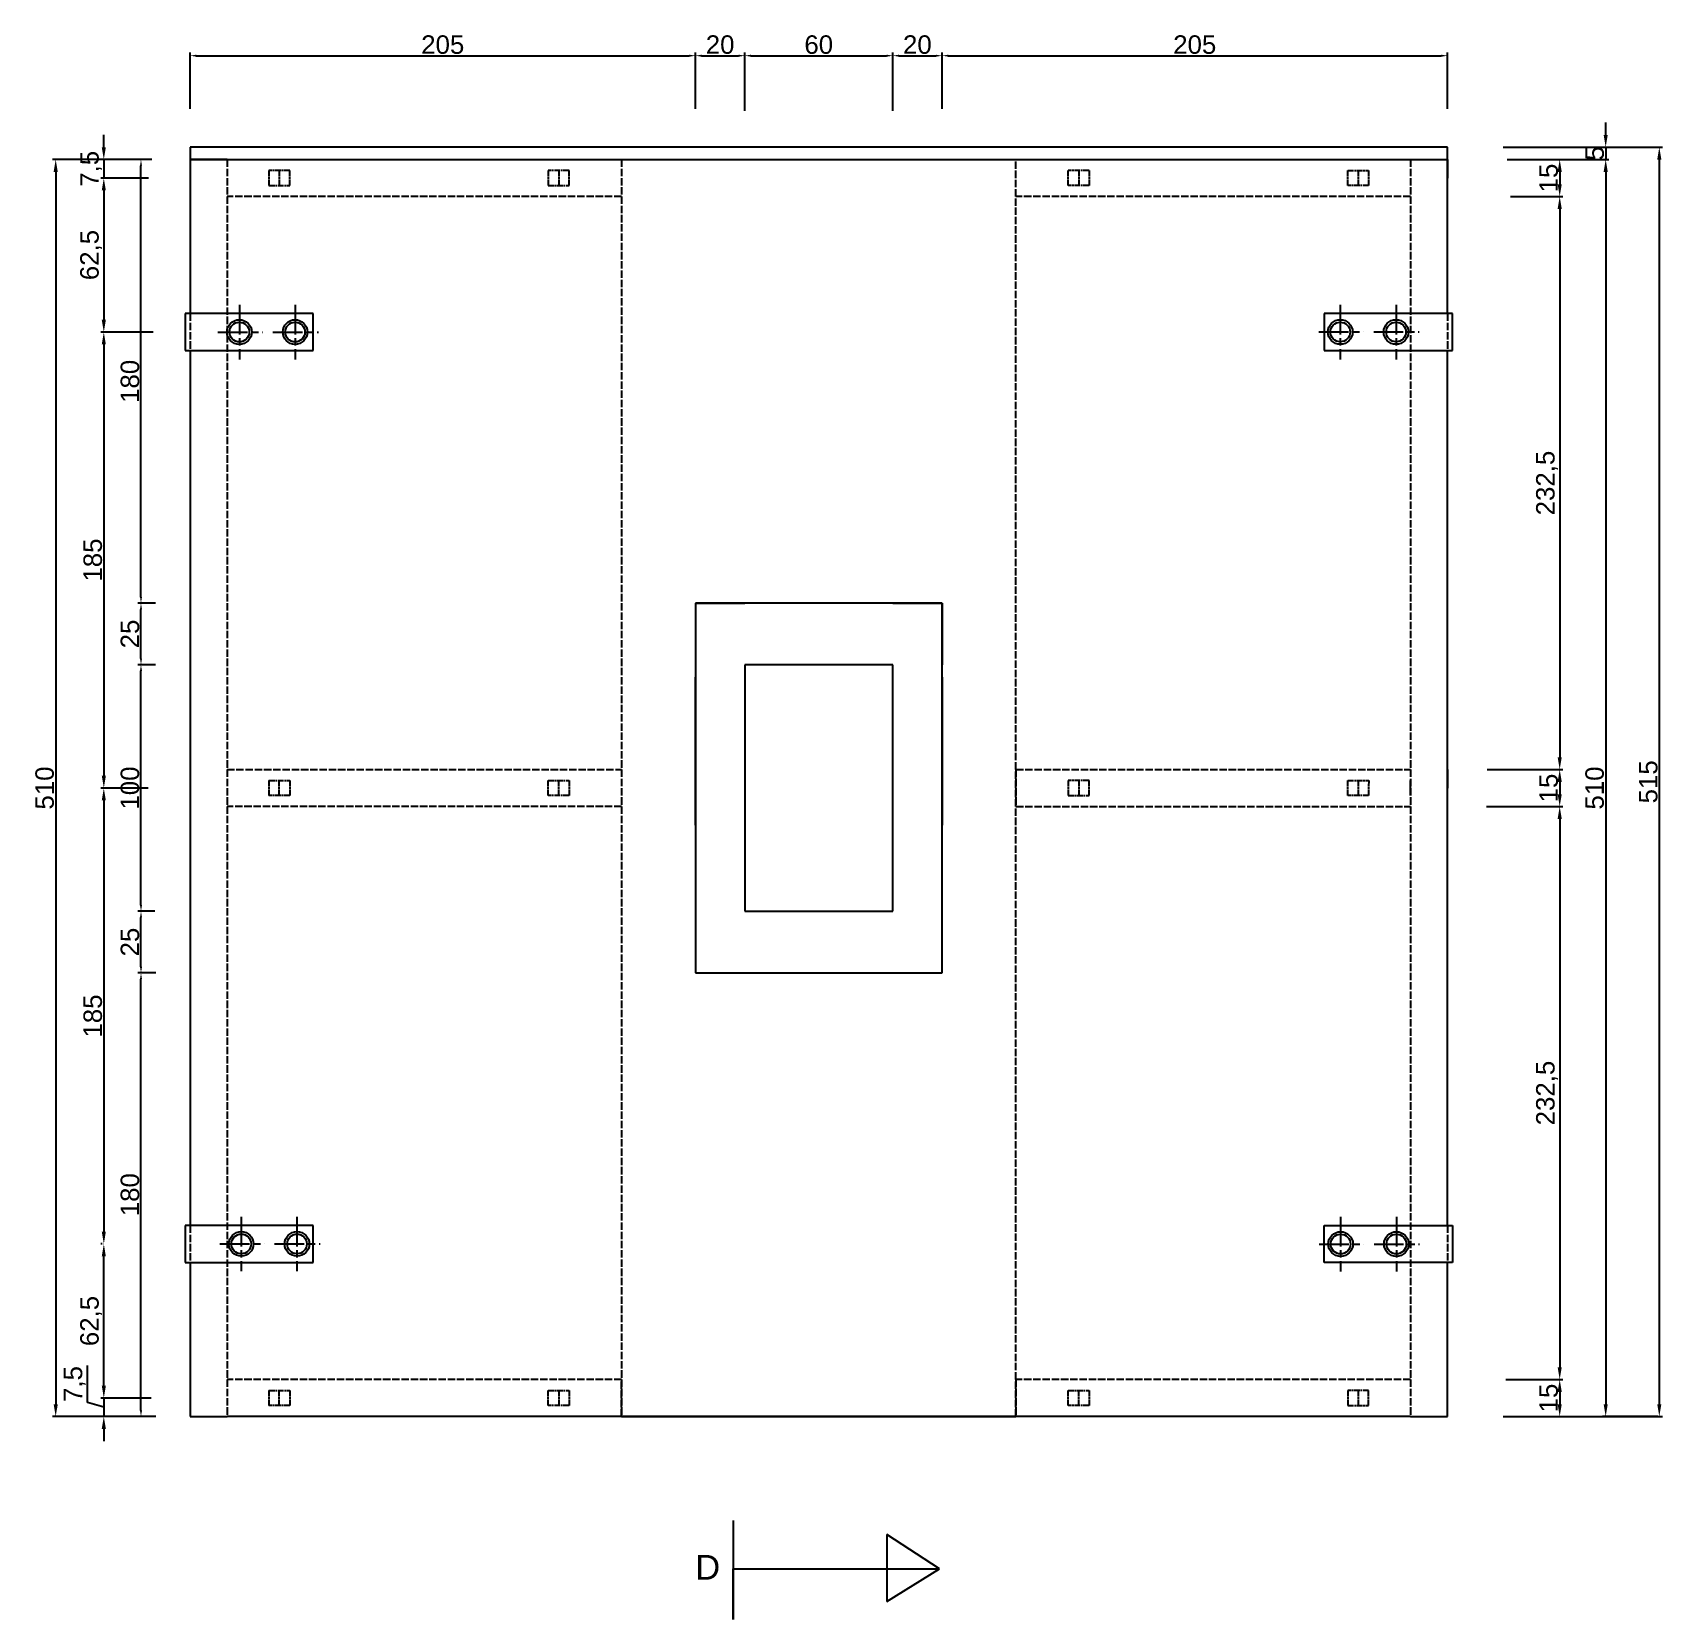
# Model space of a CAD drawing. Header units: millimetres. Extents: x -848 to 862, y -872 to 861.
# Drawn here: x 201 to 862, y -872 to -228 of the extents above; entities that cross this region are included whole.
import ezdxf

# ---------------------------------------------------------------- set-up
doc = ezdxf.new("R2010")
doc.units = ezdxf.units.MM
doc.linetypes.add('ACAD_ISO02W100', pattern=[15, 12, -3])
doc.linetypes.add('ACAD_ISO08W100', pattern=[36, 24, -3, 6, -3])
doc.styles.get("Standard").update_dxf_attribs({"font": 'arial.ttf'})
doc.dimstyles.new('ISO-25', dxfattribs={"dimtxt": 2.5, "dimasz": 2.5, "dimexe": 1.25, "dimexo": 0.625, "dimtad": 1, "dimtxsty": 'Standard', "dimcen": 2.5, "dimadec": 0, "dimazin": 0, "dimtfac": 1, "dimtmove": 0, "dimatfit": 3, "dimfxl": 1, "dimarcsym": 0})

# ---------------------------------------------------------------- blocks, each defined once
blk = doc.blocks.new('*D28')
at = {"color": 0, "lineweight": -2, "ltscale": 0.5, "transparency": 16777216}
for p, q in [((797.62, -275), (862.18, -275)), ((860.93, -280), (860.93, -785)), ((797.62, -790), (862.18, -790))]:
    blk.add_line(p, q, dxfattribs=at)
at = {"color": 0, "ltscale": 0.5, "transparency": 16777216}
for points in [[(860.1, -280), (861.76, -280), (860.93, -275)], [(860.1, -785), (861.76, -785), (860.93, -790)]]:
    blk.add_solid(points, dxfattribs=at)
at = {"layer": 'Defpoints', "color": 0, "ltscale": 0.5, "transparency": 16777216}
for p in [(796.99, -275), (796.99, -790), (860.93, -790)]:
    blk.add_point(p, dxfattribs=at)
at = {"color": 0, "ltscale": 0.5, "transparency": 16777216, "insert": (856.48, -532.5), "char_height": 7.5, "attachment_point": 5, "rotation": 90}
blk.add_mtext('515', dxfattribs=at)
blk = doc.blocks.new('*D29')
at = {"color": 0, "lineweight": -2, "ltscale": 0.5, "transparency": 16777216}
for p, q in [((839.18, -270), (839.18, -265)), ((797.62, -275), (840.43, -275)), ((839.18, -275), (839.18, -280)), ((799.26, -280), (840.43, -280)), ((839.18, -285), (839.18, -290))]:
    blk.add_line(p, q, dxfattribs=at)
at = {"color": 0, "ltscale": 0.5, "transparency": 16777216}
for points in [[(838.35, -270), (840.01, -270), (839.18, -275)], [(838.35, -285), (840.01, -285), (839.18, -280)]]:
    blk.add_solid(points, dxfattribs=at)
at = {"layer": 'Defpoints', "color": 0, "ltscale": 0.5, "transparency": 16777216}
for p in [(796.99, -275), (798.63, -280), (839.18, -280)]:
    blk.add_point(p, dxfattribs=at)
at = {"color": 0, "ltscale": 0.5, "transparency": 16777216, "insert": (834.74, -277.5), "char_height": 7.5, "attachment_point": 5, "rotation": 90}
blk.add_mtext('5', dxfattribs=at)
blk = doc.blocks.new('*D30')
at = {"color": 0, "lineweight": -2, "ltscale": 0.5, "transparency": 16777216}
for p, q in [((799.26, -280), (840.43, -280)), ((839.18, -285), (839.18, -785)), ((860.31, -790), (837.93, -790))]:
    blk.add_line(p, q, dxfattribs=at)
at = {"color": 0, "ltscale": 0.5, "transparency": 16777216}
for points in [[(838.35, -285), (840.01, -285), (839.18, -280)], [(838.35, -785), (840.01, -785), (839.18, -790)]]:
    blk.add_solid(points, dxfattribs=at)
at = {"layer": 'Defpoints', "color": 0, "ltscale": 0.5, "transparency": 16777216}
for p in [(798.63, -280), (839.18, -790), (860.93, -790)]:
    blk.add_point(p, dxfattribs=at)
at = {"color": 0, "ltscale": 0.5, "transparency": 16777216, "insert": (834.73, -535), "char_height": 7.5, "attachment_point": 5, "rotation": 90}
blk.add_mtext('510', dxfattribs=at)
blk = doc.blocks.new('*D31')
at = {"color": 0, "lineweight": -2, "ltscale": 0.5, "transparency": 16777216}
for p, q in [((799.26, -280), (821.78, -280)), ((820.53, -285), (820.53, -290)), ((800.57, -295), (821.78, -295))]:
    blk.add_line(p, q, dxfattribs=at)
at = {"color": 0, "ltscale": 0.5, "transparency": 16777216}
for points in [[(819.69, -285), (821.36, -285), (820.53, -280)], [(819.69, -290), (821.36, -290), (820.53, -295)]]:
    blk.add_solid(points, dxfattribs=at)
at = {"layer": 'Defpoints', "color": 0, "ltscale": 0.5, "transparency": 16777216}
for p in [(798.63, -280), (799.95, -295), (820.53, -295)]:
    blk.add_point(p, dxfattribs=at)
at = {"color": 0, "ltscale": 0.5, "transparency": 16777216, "insert": (816.07, -287.5), "char_height": 7.5, "attachment_point": 5, "rotation": 90}
blk.add_mtext('15', dxfattribs=at)
blk = doc.blocks.new('*D32')
at = {"color": 0, "lineweight": -2, "ltscale": 0.5, "transparency": 16777216}
for p, q in [((800.57, -295), (821.78, -295)), ((820.53, -300), (820.53, -522.5)), ((791.14, -527.5), (821.78, -527.5))]:
    blk.add_line(p, q, dxfattribs=at)
at = {"color": 0, "ltscale": 0.5, "transparency": 16777216}
for points in [[(819.69, -300), (821.36, -300), (820.53, -295)], [(819.69, -522.5), (821.36, -522.5), (820.53, -527.5)]]:
    blk.add_solid(points, dxfattribs=at)
at = {"layer": 'Defpoints', "color": 0, "ltscale": 0.5, "transparency": 16777216}
for p in [(799.95, -295), (790.51, -527.5), (820.53, -527.5)]:
    blk.add_point(p, dxfattribs=at)
at = {"color": 0, "ltscale": 0.5, "transparency": 16777216, "insert": (815.4, -411.25), "char_height": 7.5, "attachment_point": 5, "rotation": 90}
blk.add_mtext('232,5', dxfattribs=at)
blk = doc.blocks.new('*D33')
at = {"color": 0, "lineweight": -2, "ltscale": 0.5, "transparency": 16777216}
for p, q in [((791.14, -527.5), (821.78, -527.5)), ((820.53, -532.5), (820.53, -537.5)), ((790.77, -542.5), (821.78, -542.5))]:
    blk.add_line(p, q, dxfattribs=at)
at = {"color": 0, "ltscale": 0.5, "transparency": 16777216}
for points in [[(819.69, -532.5), (821.36, -532.5), (820.53, -527.5)], [(819.69, -537.5), (821.36, -537.5), (820.53, -542.5)]]:
    blk.add_solid(points, dxfattribs=at)
at = {"layer": 'Defpoints', "color": 0, "ltscale": 0.5, "transparency": 16777216}
for p in [(790.51, -527.5), (790.15, -542.5), (820.53, -542.5)]:
    blk.add_point(p, dxfattribs=at)
at = {"color": 0, "ltscale": 0.5, "transparency": 16777216, "insert": (816.07, -535), "char_height": 7.5, "attachment_point": 5, "rotation": 90}
blk.add_mtext('15', dxfattribs=at)
blk = doc.blocks.new('*D34')
at = {"color": 0, "lineweight": -2, "ltscale": 0.5, "transparency": 16777216}
for p, q in [((790.77, -542.5), (821.78, -542.5)), ((820.53, -547.5), (820.53, -770)), ((798.71, -775), (821.78, -775))]:
    blk.add_line(p, q, dxfattribs=at)
at = {"color": 0, "ltscale": 0.5, "transparency": 16777216}
for points in [[(819.69, -547.5), (821.36, -547.5), (820.53, -542.5)], [(819.69, -770), (821.36, -770), (820.53, -775)]]:
    blk.add_solid(points, dxfattribs=at)
at = {"layer": 'Defpoints', "color": 0, "ltscale": 0.5, "transparency": 16777216}
for p in [(790.15, -542.5), (798.08, -775), (820.53, -775)]:
    blk.add_point(p, dxfattribs=at)
at = {"color": 0, "ltscale": 0.5, "transparency": 16777216, "insert": (815.4, -658.75), "char_height": 7.5, "attachment_point": 5, "rotation": 90}
blk.add_mtext('232,5', dxfattribs=at)
blk = doc.blocks.new('*D35')
at = {"color": 0, "lineweight": -2, "ltscale": 0.5, "transparency": 16777216}
for p, q in [((798.71, -775), (821.78, -775)), ((820.53, -780), (820.53, -785)), ((800.15, -790), (821.78, -790))]:
    blk.add_line(p, q, dxfattribs=at)
at = {"color": 0, "ltscale": 0.5, "transparency": 16777216}
for points in [[(819.69, -780), (821.36, -780), (820.53, -775)], [(819.69, -785), (821.36, -785), (820.53, -790)]]:
    blk.add_solid(points, dxfattribs=at)
at = {"layer": 'Defpoints', "color": 0, "ltscale": 0.5, "transparency": 16777216}
for p in [(798.08, -775), (799.53, -790), (820.53, -790)]:
    blk.add_point(p, dxfattribs=at)
at = {"color": 0, "ltscale": 0.5, "transparency": 16777216, "insert": (816.07, -782.5), "char_height": 7.5, "attachment_point": 5, "rotation": 90}
blk.add_mtext('15', dxfattribs=at)
blk = doc.blocks.new('*D36')
at = {"color": 0, "lineweight": -2, "ltscale": 0.5, "transparency": 16777216}
for p, q in [((249.25, -280), (209.27, -280)), ((210.52, -285), (210.52, -785)), ((249.25, -790), (209.27, -790))]:
    blk.add_line(p, q, dxfattribs=at)
at = {"color": 0, "ltscale": 0.5, "transparency": 16777216}
for points in [[(209.69, -285), (211.36, -285), (210.52, -280)], [(209.69, -785), (211.36, -785), (210.52, -790)]]:
    blk.add_solid(points, dxfattribs=at)
at = {"layer": 'Defpoints', "color": 0, "ltscale": 0.5, "transparency": 16777216}
for p in [(249.87, -280), (210.52, -790), (249.87, -790)]:
    blk.add_point(p, dxfattribs=at)
at = {"color": 0, "ltscale": 0.5, "transparency": 16777216, "insert": (206.07, -535), "char_height": 7.5, "attachment_point": 5, "rotation": 90}
blk.add_mtext('510', dxfattribs=at)
blk = doc.blocks.new('*D37')
at = {"color": 0, "lineweight": -2, "ltscale": 0.5, "transparency": 16777216}
for p, q in [((230.03, -275), (230.03, -270)), ((249.25, -280), (228.78, -280)), ((230.03, -280), (230.03, -287.5)), ((248.17, -287.5), (228.78, -287.5)), ((230.03, -292.5), (230.03, -297.5))]:
    blk.add_line(p, q, dxfattribs=at)
at = {"color": 0, "ltscale": 0.5, "transparency": 16777216}
for points in [[(229.2, -275), (230.86, -275), (230.03, -280)], [(229.2, -292.5), (230.86, -292.5), (230.03, -287.5)]]:
    blk.add_solid(points, dxfattribs=at)
at = {"layer": 'Defpoints', "color": 0, "ltscale": 0.5, "transparency": 16777216}
for p in [(249.87, -280), (230.03, -287.5), (248.79, -287.5)]:
    blk.add_point(p, dxfattribs=at)
at = {"color": 0, "ltscale": 0.5, "transparency": 16777216, "insert": (224.91, -283.75), "char_height": 7.5, "attachment_point": 5, "rotation": 90}
blk.add_mtext('7,5', dxfattribs=at)
blk = doc.blocks.new('*D38')
at = {"color": 0, "lineweight": -2, "ltscale": 0.5, "transparency": 16777216}
for p, q in [((223.35, -784.25), (223.35, -769.35)), ((230.03, -777.5), (230.03, -772.5)), ((230.03, -786.25), (223.35, -784.25)), ((249.17, -782.5), (228.78, -782.5)), ((230.03, -782.5), (230.03, -790)), ((230.03, -782.5), (230.03, -790)), ((247.97, -790), (228.78, -790)), ((230.03, -795), (230.03, -800))]:
    blk.add_line(p, q, dxfattribs=at)
at = {"color": 0, "ltscale": 0.5, "transparency": 16777216}
for points in [[(229.2, -777.5), (230.86, -777.5), (230.03, -782.5)], [(229.2, -795), (230.86, -795), (230.03, -790)]]:
    blk.add_solid(points, dxfattribs=at)
at = {"layer": 'Defpoints', "color": 0, "ltscale": 0.5, "transparency": 16777216}
for p in [(249.79, -782.5), (230.03, -790), (248.59, -790)]:
    blk.add_point(p, dxfattribs=at)
at = {"color": 0, "ltscale": 0.5, "transparency": 16777216, "insert": (218.23, -776.8), "char_height": 7.5, "attachment_point": 5, "rotation": 90}
blk.add_mtext('7,5', dxfattribs=at)
blk = doc.blocks.new('*D50')
at = {"color": 0, "lineweight": -2, "ltscale": 0.5, "transparency": 16777216}
for p, q in [((248.17, -287.5), (228.78, -287.5)), ((230.03, -292.5), (230.03, -345)), ((250.03, -350), (228.78, -350))]:
    blk.add_line(p, q, dxfattribs=at)
at = {"color": 0, "ltscale": 0.5, "transparency": 16777216}
for points in [[(229.2, -292.5), (230.86, -292.5), (230.03, -287.5)], [(229.2, -345), (230.86, -345), (230.03, -350)]]:
    blk.add_solid(points, dxfattribs=at)
at = {"layer": 'Defpoints', "color": 0, "ltscale": 0.5, "transparency": 16777216}
for p in [(248.79, -287.5), (230.03, -350), (250.65, -350)]:
    blk.add_point(p, dxfattribs=at)
at = {"color": 0, "ltscale": 0.5, "transparency": 16777216, "insert": (224.9, -318.75), "char_height": 7.5, "attachment_point": 5, "rotation": 90}
blk.add_mtext('62,5', dxfattribs=at)
blk = doc.blocks.new('*D51')
at = {"color": 0, "lineweight": -2, "ltscale": 0.5, "transparency": 16777216}
for p, q in [((250.03, -350), (228.78, -350)), ((230.03, -355), (230.03, -530)), ((229.41, -535), (228.78, -535))]:
    blk.add_line(p, q, dxfattribs=at)
at = {"color": 0, "ltscale": 0.5, "transparency": 16777216}
for points in [[(229.2, -355), (230.86, -355), (230.03, -350)], [(229.2, -530), (230.86, -530), (230.03, -535)]]:
    blk.add_solid(points, dxfattribs=at)
at = {"layer": 'Defpoints', "color": 0, "ltscale": 0.5, "transparency": 16777216}
for p in [(250.65, -350), (230.03, -535), (230.03, -535)]:
    blk.add_point(p, dxfattribs=at)
at = {"color": 0, "ltscale": 0.5, "transparency": 16777216, "insert": (225.58, -442.5), "char_height": 7.5, "attachment_point": 5, "rotation": 90}
blk.add_mtext('185', dxfattribs=at)
blk = doc.blocks.new('*D52')
at = {"color": 0, "lineweight": -2, "ltscale": 0.5, "transparency": 16777216}
for p, q in [((229.41, -720), (228.78, -720)), ((230.03, -777.5), (230.03, -725)), ((249.17, -782.5), (228.78, -782.5))]:
    blk.add_line(p, q, dxfattribs=at)
at = {"color": 0, "ltscale": 0.5, "transparency": 16777216}
for points in [[(229.2, -725), (230.86, -725), (230.03, -720)], [(229.2, -777.5), (230.86, -777.5), (230.03, -782.5)]]:
    blk.add_solid(points, dxfattribs=at)
at = {"layer": 'Defpoints', "color": 0, "ltscale": 0.5, "transparency": 16777216}
for p in [(230.03, -720), (230.03, -720), (249.79, -782.5)]:
    blk.add_point(p, dxfattribs=at)
at = {"color": 0, "ltscale": 0.5, "transparency": 16777216, "insert": (224.9, -751.25), "char_height": 7.5, "attachment_point": 5, "rotation": 90}
blk.add_mtext('62,5', dxfattribs=at)
blk = doc.blocks.new('*D53')
at = {"color": 0, "lineweight": -2, "ltscale": 0.5, "transparency": 16777216}
for p, q in [((247.98, -535), (228.78, -535)), ((230.03, -540), (230.03, -715)), ((229.41, -720), (228.78, -720))]:
    blk.add_line(p, q, dxfattribs=at)
at = {"color": 0, "ltscale": 0.5, "transparency": 16777216}
for points in [[(229.2, -540), (230.86, -540), (230.03, -535)], [(229.2, -715), (230.86, -715), (230.03, -720)]]:
    blk.add_solid(points, dxfattribs=at)
at = {"layer": 'Defpoints', "color": 0, "ltscale": 0.5, "transparency": 16777216}
for p in [(248.6, -535), (230.03, -720), (230.03, -720)]:
    blk.add_point(p, dxfattribs=at)
at = {"color": 0, "ltscale": 0.5, "transparency": 16777216, "insert": (225.58, -627.5), "char_height": 7.5, "attachment_point": 5, "rotation": 90}
blk.add_mtext('185', dxfattribs=at)
blk = doc.blocks.new('*D78')
at = {"color": 0, "linetype": 'ByBlock', "lineweight": -2, "ltscale": 0.25, "transparency": 16777216}
for p, q in [((265, -259.4), (265, -236.62)), ((267.5, -237.87), (467.5, -237.87)), ((470, -259.4), (470, -236.62))]:
    blk.add_line(p, q, dxfattribs=at)
at = {"color": 0, "linetype": 'ByBlock', "ltscale": 0.25, "transparency": 16777216}
for points in [[(267.5, -237.45), (267.5, -238.28), (265, -237.87)], [(467.5, -237.45), (467.5, -238.28), (470, -237.87)]]:
    blk.add_solid(points, dxfattribs=at)
at = {"layer": 'Defpoints', "color": 0, "linetype": 'ByBlock', "ltscale": 0.25, "transparency": 16777216}
for p in [(470, -237.87), (265, -260.03), (470, -260.03)]:
    blk.add_point(p, dxfattribs=at)
at = {"color": 0, "linetype": 'ByBlock', "ltscale": 0.25, "transparency": 16777216, "insert": (367.5, -233.41), "char_height": 7.5, "attachment_point": 5}
blk.add_mtext('205', dxfattribs=at)
blk = doc.blocks.new('*D79')
at = {"color": 0, "linetype": 'ByBlock', "lineweight": -2, "ltscale": 0.25, "transparency": 16777216}
for p, q in [((470, -259.4), (470, -236.62)), ((472.5, -237.87), (487.5, -237.87)), ((490, -260.25), (490, -236.62))]:
    blk.add_line(p, q, dxfattribs=at)
at = {"color": 0, "linetype": 'ByBlock', "ltscale": 0.25, "transparency": 16777216}
for points in [[(472.5, -237.45), (472.5, -238.28), (470, -237.87)], [(487.5, -237.45), (487.5, -238.28), (490, -237.87)]]:
    blk.add_solid(points, dxfattribs=at)
at = {"layer": 'Defpoints', "color": 0, "linetype": 'ByBlock', "ltscale": 0.25, "transparency": 16777216}
for p in [(490, -237.87), (470, -260.03), (490, -260.88)]:
    blk.add_point(p, dxfattribs=at)
at = {"color": 0, "linetype": 'ByBlock', "ltscale": 0.25, "transparency": 16777216, "insert": (480, -233.41), "char_height": 7.5, "attachment_point": 5}
blk.add_mtext('20', dxfattribs=at)
blk = doc.blocks.new('*D80')
at = {"color": 0, "linetype": 'ByBlock', "lineweight": -2, "ltscale": 0.25, "transparency": 16777216}
for p, q in [((490, -260.25), (490, -236.62)), ((492.5, -237.87), (547.5, -237.87)), ((550, -260.25), (550, -236.62))]:
    blk.add_line(p, q, dxfattribs=at)
at = {"color": 0, "linetype": 'ByBlock', "ltscale": 0.25, "transparency": 16777216}
for points in [[(492.5, -237.45), (492.5, -238.28), (490, -237.87)], [(547.5, -237.45), (547.5, -238.28), (550, -237.87)]]:
    blk.add_solid(points, dxfattribs=at)
at = {"layer": 'Defpoints', "color": 0, "linetype": 'ByBlock', "ltscale": 0.25, "transparency": 16777216}
for p in [(550, -237.87), (490, -260.88), (550, -260.88)]:
    blk.add_point(p, dxfattribs=at)
at = {"color": 0, "linetype": 'ByBlock', "ltscale": 0.25, "transparency": 16777216, "insert": (520, -233.41), "char_height": 7.5, "attachment_point": 5}
blk.add_mtext('60', dxfattribs=at)
blk = doc.blocks.new('*D81')
at = {"color": 0, "linetype": 'ByBlock', "lineweight": -2, "ltscale": 0.25, "transparency": 16777216}
for p, q in [((550, -260.25), (550, -236.62)), ((552.5, -237.87), (567.5, -237.87)), ((570, -259.4), (570, -236.62))]:
    blk.add_line(p, q, dxfattribs=at)
at = {"color": 0, "linetype": 'ByBlock', "ltscale": 0.25, "transparency": 16777216}
for points in [[(552.5, -237.45), (552.5, -238.28), (550, -237.87)], [(567.5, -237.45), (567.5, -238.28), (570, -237.87)]]:
    blk.add_solid(points, dxfattribs=at)
at = {"layer": 'Defpoints', "color": 0, "linetype": 'ByBlock', "ltscale": 0.25, "transparency": 16777216}
for p in [(570, -237.87), (550, -260.88), (570, -260.03)]:
    blk.add_point(p, dxfattribs=at)
at = {"color": 0, "linetype": 'ByBlock', "ltscale": 0.25, "transparency": 16777216, "insert": (560, -233.41), "char_height": 7.5, "attachment_point": 5}
blk.add_mtext('20', dxfattribs=at)
blk = doc.blocks.new('*D82')
at = {"color": 0, "linetype": 'ByBlock', "lineweight": -2, "ltscale": 0.25, "transparency": 16777216}
for p, q in [((570, -259.4), (570, -236.62)), ((572.5, -237.87), (772.5, -237.87)), ((775, -259.4), (775, -236.62))]:
    blk.add_line(p, q, dxfattribs=at)
at = {"color": 0, "linetype": 'ByBlock', "ltscale": 0.25, "transparency": 16777216}
for points in [[(572.5, -237.45), (572.5, -238.28), (570, -237.87)], [(772.5, -237.45), (772.5, -238.28), (775, -237.87)]]:
    blk.add_solid(points, dxfattribs=at)
at = {"layer": 'Defpoints', "color": 0, "linetype": 'ByBlock', "ltscale": 0.25, "transparency": 16777216}
for p in [(775, -237.87), (570, -260.03), (775, -260.03)]:
    blk.add_point(p, dxfattribs=at)
at = {"color": 0, "linetype": 'ByBlock', "ltscale": 0.25, "transparency": 16777216, "insert": (672.5, -233.41), "char_height": 7.5, "attachment_point": 5}
blk.add_mtext('205', dxfattribs=at)
blk = doc.blocks.new('*D83')
at = {"color": 0, "linetype": 'ByBlock', "lineweight": -2, "ltscale": 0.25, "transparency": 16777216}
for p, q in [((251.19, -610), (243.86, -610)), ((245.11, -787.5), (245.11, -612.5)), ((251.19, -790), (243.86, -790))]:
    blk.add_line(p, q, dxfattribs=at)
at = {"color": 0, "linetype": 'ByBlock', "ltscale": 0.25, "transparency": 16777216}
for points in [[(244.7, -612.5), (245.53, -612.5), (245.11, -610)], [(244.7, -787.5), (245.53, -787.5), (245.11, -790)]]:
    blk.add_solid(points, dxfattribs=at)
at = {"layer": 'Defpoints', "color": 0, "linetype": 'ByBlock', "ltscale": 0.25, "transparency": 16777216}
for p in [(245.11, -610), (251.81, -610), (251.81, -790)]:
    blk.add_point(p, dxfattribs=at)
at = {"color": 0, "linetype": 'ByBlock', "ltscale": 0.25, "transparency": 16777216, "insert": (240.66, -700), "char_height": 7.5, "attachment_point": 5, "rotation": 90}
blk.add_mtext('180', dxfattribs=at)
blk = doc.blocks.new('*D84')
at = {"color": 0, "linetype": 'ByBlock', "lineweight": -2, "ltscale": 0.25, "transparency": 16777216}
for p, q in [((250.77, -585), (243.86, -585)), ((245.11, -607.5), (245.11, -587.5)), ((251.19, -610), (243.86, -610))]:
    blk.add_line(p, q, dxfattribs=at)
at = {"color": 0, "linetype": 'ByBlock', "ltscale": 0.25, "transparency": 16777216}
for points in [[(244.7, -587.5), (245.53, -587.5), (245.11, -585)], [(244.7, -607.5), (245.53, -607.5), (245.11, -610)]]:
    blk.add_solid(points, dxfattribs=at)
at = {"layer": 'Defpoints', "color": 0, "linetype": 'ByBlock', "ltscale": 0.25, "transparency": 16777216}
for p in [(245.11, -585), (251.4, -585), (251.81, -610)]:
    blk.add_point(p, dxfattribs=at)
at = {"color": 0, "linetype": 'ByBlock', "ltscale": 0.25, "transparency": 16777216, "insert": (240.66, -597.5), "char_height": 7.5, "attachment_point": 5, "rotation": 90}
blk.add_mtext('25', dxfattribs=at)
blk = doc.blocks.new('*D85')
at = {"color": 0, "linetype": 'ByBlock', "lineweight": -2, "ltscale": 0.25, "transparency": 16777216}
for p, q in [((250.98, -485), (243.86, -485)), ((245.11, -582.5), (245.11, -487.5)), ((250.77, -585), (243.86, -585))]:
    blk.add_line(p, q, dxfattribs=at)
at = {"color": 0, "linetype": 'ByBlock', "ltscale": 0.25, "transparency": 16777216}
for points in [[(244.7, -487.5), (245.53, -487.5), (245.11, -485)], [(244.7, -582.5), (245.53, -582.5), (245.11, -585)]]:
    blk.add_solid(points, dxfattribs=at)
at = {"layer": 'Defpoints', "color": 0, "linetype": 'ByBlock', "ltscale": 0.25, "transparency": 16777216}
for p in [(245.11, -485), (251.61, -485), (251.4, -585)]:
    blk.add_point(p, dxfattribs=at)
at = {"color": 0, "linetype": 'ByBlock', "ltscale": 0.25, "transparency": 16777216, "insert": (240.66, -535), "char_height": 7.5, "attachment_point": 5, "rotation": 90}
blk.add_mtext('100', dxfattribs=at)
blk = doc.blocks.new('*D86')
at = {"color": 0, "linetype": 'ByBlock', "lineweight": -2, "ltscale": 0.25, "transparency": 16777216}
for p, q in [((250.98, -460), (243.86, -460)), ((245.11, -482.5), (245.11, -462.5)), ((250.98, -485), (243.86, -485))]:
    blk.add_line(p, q, dxfattribs=at)
at = {"color": 0, "linetype": 'ByBlock', "ltscale": 0.25, "transparency": 16777216}
for points in [[(244.7, -462.5), (245.53, -462.5), (245.11, -460)], [(244.7, -482.5), (245.53, -482.5), (245.11, -485)]]:
    blk.add_solid(points, dxfattribs=at)
at = {"layer": 'Defpoints', "color": 0, "linetype": 'ByBlock', "ltscale": 0.25, "transparency": 16777216}
for p in [(245.11, -460), (251.6, -460), (251.61, -485)]:
    blk.add_point(p, dxfattribs=at)
at = {"color": 0, "linetype": 'ByBlock', "ltscale": 0.25, "transparency": 16777216, "insert": (240.66, -472.5), "char_height": 7.5, "attachment_point": 5, "rotation": 90}
blk.add_mtext('25', dxfattribs=at)
blk = doc.blocks.new('*D87')
at = {"color": 0, "linetype": 'ByBlock', "lineweight": -2, "ltscale": 0.25, "transparency": 16777216}
for p, q in [((249.45, -280), (243.86, -280)), ((245.11, -457.5), (245.11, -282.5)), ((250.98, -460), (243.86, -460))]:
    blk.add_line(p, q, dxfattribs=at)
at = {"color": 0, "linetype": 'ByBlock', "ltscale": 0.25, "transparency": 16777216}
for points in [[(244.7, -282.5), (245.53, -282.5), (245.11, -280)], [(244.7, -457.5), (245.53, -457.5), (245.11, -460)]]:
    blk.add_solid(points, dxfattribs=at)
at = {"layer": 'Defpoints', "color": 0, "linetype": 'ByBlock', "ltscale": 0.25, "transparency": 16777216}
for p in [(245.11, -280), (250.07, -280), (251.6, -460)]:
    blk.add_point(p, dxfattribs=at)
at = {"color": 0, "linetype": 'ByBlock', "ltscale": 0.25, "transparency": 16777216, "insert": (240.66, -370), "char_height": 7.5, "attachment_point": 5, "rotation": 90}
blk.add_mtext('180', dxfattribs=at)

msp = doc.modelspace()

# ---------------------------------------------------------------- linework, layer by layer
at = {"ltscale": 0.5}
for p, q in [((775, -275), (265, -275)), ((265, -275), (265, -280)), ((775, -280), (775, -275)), ((280, -280), (265, -280)), ((265, -280), (775, -280)), ((265, -280), (265, -342.5)), ((280, -280), (760, -280)), ((280, -280), (440, -280)), ((775, -342.5), (775, -280)), ((775, -280), (775, -287.5)), ((263, -342.5), (263, -357.5)), ((315, -342.5), (263, -342.5)), ((263, -342.5), (263, -350)), ((315, -357.5), (315, -342.5)), ((777, -342.5), (725, -342.5)), ((725, -342.5), (725, -357.5)), ((777, -357.5), (777, -342.5)), ((263, -357.5), (315, -357.5)), ((265, -357.5), (265, -712.5)), ((725, -357.5), (777, -357.5)), ((775, -712.5), (775, -357.5)), ((470, -460), (470, -610)), ((570, -460), (470, -460)), ((470, -460), (490, -460)), ((550, -460), (570, -460)), ((570, -610), (570, -460)), ((570, -460), (570, -485)), ((470, -485), (470, -585)), ((490, -485), (490, -585)), ((550, -485), (490, -485)), ((550, -585), (550, -485)), ((470, -550), (470, -490)), ((570, -490), (570, -550)), ((775, -527.5), (775, -535)), ((490, -585), (550, -585)), ((470, -610), (570, -610)), ((490, -610), (550, -610)), ((263, -712.5), (263, -727.5)), ((315, -712.5), (263, -712.5)), ((315, -727.5), (315, -712.5)), ((725, -727.5), (725, -712.5)), ((725, -712.5), (777, -712.5)), ((777, -712.5), (777, -727.5)), ((263, -727.5), (315, -727.5)), ((265, -727.5), (265, -790)), ((777, -727.5), (725, -727.5)), ((775, -790), (775, -727.5)), ((775, -790), (775, -782.5)), ((265, -790), (280, -790)), ((760, -790), (280, -790)), ((440, -790), (600, -790)), ((760, -790), (760, -790)), ((760, -790), (775, -790)), ((485.305, -832.241), (485.305, -872.319)), ((569.03, -851.763), (547.604, -837.869)), ((547.604, -837.869), (547.604, -865.049)), ((485.305, -872.319), (485.305, -851.763)), ((485.305, -851.763), (569.03, -851.763)), ((547.604, -865.049), (569.03, -851.763))]:
    msp.add_line(p, q, dxfattribs=at)
at = {"linetype": 'ACAD_ISO02W100', "ltscale": 0.25}
for p, q in [((280, -280), (280, -790)), ((440, -280), (440, -295)), ((440, -280), (440, -790)), ((600, -295), (600, -280)), ((600, -790), (600, -280)), ((760, -280), (760, -790)), ((440, -295), (280, -295)), ((760, -295), (600, -295)), ((265, -342.5), (265, -357.5)), ((775, -342.5), (775, -357.5)), ((280, -527.5), (440, -527.5)), ((440, -527.5), (440, -542.5)), ((600, -527.5), (600, -542.5)), ((600, -527.5), (760, -527.5)), ((440, -542.5), (280, -542.5)), ((600, -542.5), (760, -542.5)), ((265, -712.5), (265, -727.5)), ((775, -712.5), (775, -727.5)), ((440, -775), (280, -775)), ((440, -790), (440, -775)), ((760, -775), (600, -775)), ((600, -775), (600, -790))]:
    msp.add_line(p, q, dxfattribs=at)
at = {"linetype": 'ACAD_ISO08W100', "ltscale": 0.1}
for p, q in [((296.971, -284.5), (296.971, -290.5)), ((305.456, -284.5), (296.971, -284.5)), ((296.971, -290.5), (305.456, -290.5)), ((301.213, -284.5), (301.213, -290.5)), ((305.456, -290.5), (305.456, -284.5)), ((410.302, -284.5), (410.302, -290.5)), ((418.787, -284.5), (410.302, -284.5)), ((410.302, -290.5), (418.787, -290.5)), ((414.544, -284.5), (414.544, -290.5)), ((418.787, -290.5), (418.787, -284.5)), ((629.698, -284.5), (621.213, -284.5)), ((621.213, -290.5), (621.213, -284.5)), ((629.698, -290.5), (621.213, -290.5)), ((625.456, -284.5), (625.456, -290.5)), ((629.698, -284.5), (629.698, -290.5)), ((734.544, -290.5), (734.544, -284.5)), ((734.544, -284.5), (743.029, -284.5)), ((743.029, -290.5), (734.544, -290.5)), ((738.787, -284.5), (738.787, -290.5)), ((743.029, -284.5), (743.029, -290.5)), ((296.971, -532), (296.971, -538)), ((296.971, -532), (305.456, -532)), ((301.213, -538), (301.213, -532)), ((305.456, -532), (305.456, -538)), ((410.302, -538), (410.302, -532)), ((410.302, -532), (418.787, -532)), ((414.544, -538), (414.544, -532)), ((418.787, -532), (418.787, -538)), ((621.213, -532), (621.213, -538)), ((629.698, -532), (621.213, -532)), ((625.456, -532), (625.456, -538)), ((629.698, -538), (629.698, -532)), ((734.544, -538), (734.544, -532)), ((734.544, -532), (743.054, -532)), ((738.787, -532), (738.787, -538)), ((743.054, -532), (743.029, -538)), ((305.456, -538), (296.971, -538)), ((418.787, -538), (410.302, -538)), ((621.213, -538), (629.698, -538)), ((743.029, -538), (734.544, -538)), ((296.971, -779.5), (296.971, -785.5)), ((296.971, -779.5), (305.456, -779.5)), ((301.213, -785.5), (301.213, -779.5)), ((305.456, -779.5), (305.456, -785.5)), ((410.302, -785.5), (410.302, -779.5)), ((410.302, -779.5), (418.787, -779.5)), ((414.544, -779.5), (414.544, -785.5)), ((418.787, -779.5), (418.787, -785.5)), ((621.213, -785.5), (621.213, -779.5)), ((621.213, -779.5), (629.698, -779.5)), ((625.456, -785.5), (625.456, -779.5)), ((629.698, -779.5), (629.698, -785.5)), ((743.029, -779.5), (734.544, -779.5)), ((734.544, -779.5), (734.544, -785.5)), ((738.787, -779.5), (738.787, -785.5)), ((743.029, -785.5), (743.029, -779.5)), ((305.456, -785.5), (296.971, -785.5)), ((418.787, -785.5), (410.302, -785.5)), ((629.698, -785.5), (621.213, -785.5)), ((734.544, -785.5), (743.029, -785.5))]:
    msp.add_line(p, q, dxfattribs=at)
at = {"linetype": 'ACAD_ISO08W100', "ltscale": 0.5}
for p, q in [((285, -338.984), (285, -361.095)), ((307.618, -338.984), (307.618, -361.095)), ((731.53, -338.956), (731.53, -361.067)), ((754.148, -338.956), (754.148, -361.067)), ((276.32, -350), (294.331, -350)), ((298.551, -350), (317.047, -350)), ((722.85, -349.972), (740.861, -349.972)), ((745.081, -349.972), (763.577, -349.972)), ((760, -538), (760, -532)), ((285.767, -708.953), (285.767, -731.064)), ((308.385, -708.953), (308.385, -731.064)), ((731.664, -709.014), (731.664, -731.125)), ((754.282, -709.014), (754.282, -731.125)), ((277.087, -719.969), (295.098, -719.969)), ((299.318, -719.969), (317.814, -719.969)), ((722.984, -720.03), (740.995, -720.03)), ((745.215, -720.03), (763.711, -720.03))]:
    msp.add_line(p, q, dxfattribs=at)
at = {"ltscale": 0.5}
for centre, radius in [((285, -350), 5), ((285, -350), 4), ((307.618, -350), 5), ((307.618, -350), 4), ((731.53, -349.972), 5), ((731.53, -349.972), 4), ((754.148, -349.972), 5), ((754.148, -349.972), 4), ((285.767, -719.969), 5), ((285.767, -719.969), 4), ((308.385, -719.969), 5), ((308.385, -719.969), 4), ((731.664, -720.03), 5), ((731.664, -720.03), 4), ((754.282, -720.03), 5), ((754.282, -720.03), 4)]:
    msp.add_circle(centre, radius, dxfattribs=at)

# ---------------------------------------------------------------- texts
at = {"ltscale": 0.5, "insert": (469.93, -846.16), "char_height": 10, "attachment_point": 1}
msp.add_mtext_dynamic_manual_height_columns('D', width=23.55974, gutter_width=12.5, heights=[0], dxfattribs=at)

# ---------------------------------------------------------------- dimensions: what is measured, and where the dimension line sits
at = {"linetype": 'ByBlock', "ltscale": 0.25}
for base, p1, p2, override, picture, middle in [((470, -237.865), (265, -260.026), (470, -260.026), {"dimtxt": 7.5}, '*D78', (367.5, -233.411)), ((490, -237.865), (470, -260.026), (490, -260.879), {"dimtxt": 7.5, "dimtmove": 1}, '*D79', (480, -233.411)), ((550, -237.865), (490, -260.879), (550, -260.879), {"dimtxt": 7.5, "dimtmove": 1}, '*D80', (520, -233.411)), ((570, -237.865), (550, -260.879), (570, -260.026), {"dimtxt": 7.5, "dimtmove": 1}, '*D81', (560, -233.411)), ((775, -237.865), (570, -260.026), (775, -260.026), {"dimtxt": 7.5, "dimtmove": 1}, '*D82', (672.5, -233.411))]:
    dim = msp.add_linear_dim(base=base, p1=p1, p2=p2, dimstyle='ISO-25', override=override, dxfattribs=at)
    dim.commit()
    dim.dimension.update_dxf_attribs({"geometry": picture, "text_midpoint": middle})
at = {"ltscale": 0.5}
for base, p1, p2, picture, middle in [((230.03, -287.5), (249.872, -280), (248.791, -287.5), '*D37', (230.03, -283.75)), ((839.18, -280), (796.991, -275), (798.63, -280), '*D29', (839.18, -277.5)), ((820.528, -295), (798.63, -280), (799.946, -295), '*D31', (820.528, -287.5)), ((820.528, -527.5), (799.946, -295), (790.51, -527.5), '*D32', (820.528, -411.25)), ((820.528, -542.5), (790.51, -527.5), (790.149, -542.5), '*D33', (820.528, -535)), ((820.528, -775), (790.149, -542.5), (798.083, -775), '*D34', (820.528, -658.75)), ((820.528, -790), (798.083, -775), (799.527, -790), '*D35', (820.528, -782.5))]:
    dim = msp.add_linear_dim(base=base, p1=p1, p2=p2, angle=90, dimstyle='ISO-25', override={"dimtxt": 7.5, "dimasz": 5, "dimdec": 1}, dxfattribs=at)
    dim.commit()
    dim.dimension.update_dxf_attribs({"geometry": picture, "text_midpoint": middle, "dimtype": 160})
for base, p1, p2, override, picture, middle in [((860.932, -790), (796.991, -275), (796.991, -790), {"dimtxt": 7.5, "dimasz": 5, "dimdec": 1}, '*D28', (856.477, -532.5)), ((210.522, -790), (249.872, -280), (249.872, -790), {"dimtxt": 7.5, "dimasz": 5, "dimdec": 1}, '*D36', (206.068, -535)), ((839.18, -790), (798.63, -280), (860.932, -790), {"dimtxt": 7.5, "dimasz": 5, "dimtad": 3, "dimdec": 1}, '*D30', (834.726, -535)), ((230.03, -350), (248.791, -287.5), (250.654, -350), {"dimtxt": 7.5, "dimasz": 5, "dimdec": 1, "dimtmove": 1}, '*D50', (224.898, -318.75)), ((230.03, -535), (250.654, -350), (230.03, -535), {"dimtxt": 7.5, "dimasz": 5, "dimdec": 1, "dimtmove": 1}, '*D51', (225.576, -442.5)), ((230.03, -720), (248.602, -535), (230.03, -720), {"dimtxt": 7.5, "dimasz": 5, "dimdec": 1, "dimtmove": 1}, '*D53', (225.576, -627.5)), ((230.03, -720), (249.792, -782.5), (230.03, -720), {"dimtxt": 7.5, "dimasz": 5, "dimdec": 1, "dimtmove": 1}, '*D52', (224.898, -751.25)), ((230.03, -790), (249.792, -782.5), (248.591, -790), {"dimtxt": 7.5, "dimasz": 5, "dimdec": 1, "dimtmove": 1}, '*D38', (218.234, -783.621))]:
    dim = msp.add_linear_dim(base=base, p1=p1, p2=p2, angle=90, dimstyle='ISO-25', override=override, dxfattribs=at)
    dim.commit()
    dim.dimension.update_dxf_attribs({"geometry": picture, "text_midpoint": middle})
at = {"linetype": 'ByBlock', "ltscale": 0.25}
for base, p1, p2, override, picture, middle in [((245.112, -280), (251.604, -460), (250.071, -280), {"dimtxt": 7.5, "dimtmove": 1}, '*D87', (240.658, -370)), ((245.112, -460), (251.606, -485), (251.604, -460), {"dimtxt": 7.5, "dimtmove": 1}, '*D86', (240.658, -472.5)), ((245.112, -485), (251.396, -585), (251.606, -485), {"dimtxt": 7.5, "dimtmove": 1}, '*D85', (240.658, -535)), ((245.112, -585), (251.814, -610), (251.396, -585), {"dimtxt": 7.5, "dimtmove": 1}, '*D84', (240.658, -597.5)), ((245.112, -610), (251.814, -790), (251.814, -610), {"dimtxt": 7.5}, '*D83', (240.658, -700))]:
    dim = msp.add_linear_dim(base=base, p1=p1, p2=p2, angle=90, dimstyle='ISO-25', override=override, dxfattribs=at)
    dim.commit()
    dim.dimension.update_dxf_attribs({"geometry": picture, "text_midpoint": middle})

doc.saveas('drawing.dxf')
